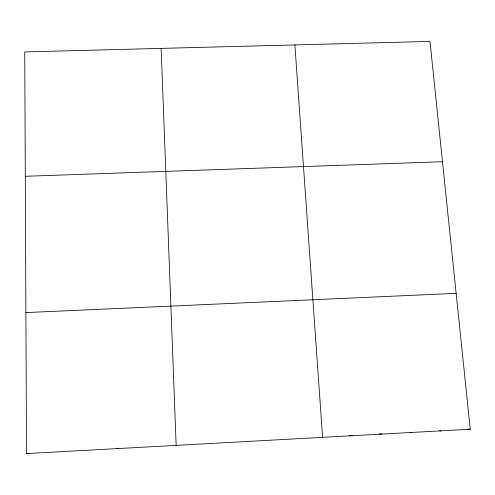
<?xml version="1.0" encoding="UTF-8"?>
<svg xmlns="http://www.w3.org/2000/svg" width="495" height="495" viewBox="0 0 495 495"><rect width="100%" height="100%" fill="white"/><g stroke="black" fill="none" stroke-linecap="round" stroke-linejoin="round"><path stroke-width="0.74" d="M116.69 448.637L118.027 448.13M26.52 453.581L470.25 429.245L429.994 41.419L24.75 51.925L26.52 453.581L28.753 453.129M25.901 312.586L456.143 293.356M25.301 176.288L442.487 161.735M467.231 429.153L470.25 429.245M439.511 430.792L440.977 430.854M410.163 432.389L411.574 432.463M379.046 433.874L382.047 434.084M349.526 435.445L352.384 435.711M294.89 44.921L322.598 437.345M161.147 48.392L176.152 445.376"/></g></svg>
